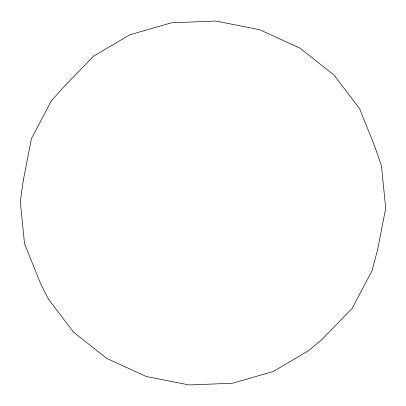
<?xml version="1.0" encoding="UTF-8"?>
<svg xmlns="http://www.w3.org/2000/svg" width="406" height="406" viewBox="0 0 406 406"><rect width="100%" height="100%" fill="white"/><g stroke="black" fill="none" stroke-linecap="round" stroke-linejoin="round"><path stroke-width="0.61" d="M23.37 179.99L20.3 201.488L24.512 243.641L40.696 283.88L48.527 299.252L73.547 332.159L106.905 358.513L146.343 376.519L189.16 384.954L232.445 383.244L273.248 371.5L308.788 350.525L322.146 339.325L352.266 308.205L372.018 270.772L377.595 249.766L385.7 208.278L381.457 165.821L374.885 146.733L359.584 108.681L334.001 75.034L299.887 48.086L259.561 29.674L215.774 21.046L171.51 22.797L129.783 34.804L93.446 56.251L64.96 85.676L51.369 100.795L31.475 138.497L23.37 179.99"/></g></svg>
